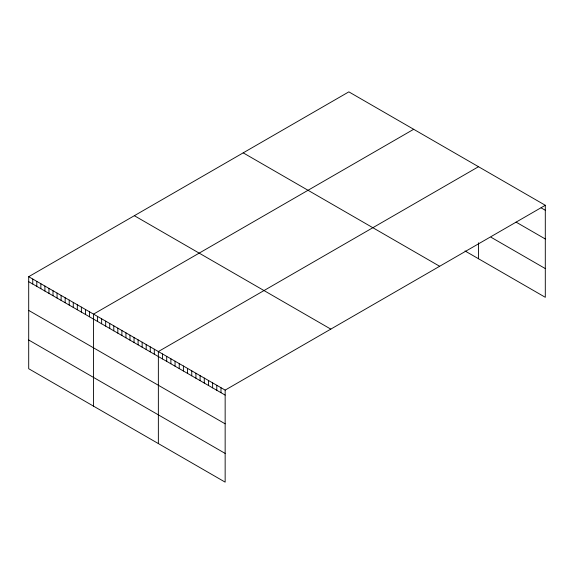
<?xml version="1.0" encoding="UTF-8"?>
<svg xmlns="http://www.w3.org/2000/svg" width="574" height="574" viewBox="0 0 574 574"><rect width="100%" height="100%" fill="white"/><g stroke="black" fill="none" stroke-linecap="round" stroke-linejoin="round"><path stroke-width="0.86" d="M28.7 276.697L225.152 390.112L225.152 482.138L28.7 368.723L28.7 276.697L348.849 91.862L545.3 205.277L545.3 297.303L465.005 250.946M413.682 129.286L93.526 314.122L93.526 406.148M478.508 166.711L158.359 351.553L158.359 443.58M225.152 390.112L545.3 205.277M541.124 207.853L545.3 210.263M516.076 222.116L545.3 238.985M491.028 237.249L545.3 268.582M243.204 152.856L439.648 266.271M134.352 215.702L330.796 329.117M28.7 281.683L225.152 395.106M28.7 310.405L225.152 423.827M28.7 340.002L225.152 453.417M478.508 242.788L478.508 258.745M220.976 387.701L220.976 392.695M216.8 385.298L216.8 390.284M212.624 382.887L212.624 387.873M208.448 380.476L208.448 385.463M204.279 378.065L204.279 383.052M200.104 375.654L200.104 380.641M195.928 373.244L195.928 378.23M191.752 370.833L191.752 375.819M187.576 368.422L187.576 373.409M183.4 366.011L183.4 371.005M179.232 363.6L179.232 368.594M175.056 361.19L175.056 366.183M170.88 358.786L170.88 363.773M166.704 356.375L166.704 361.362M162.528 353.964L162.528 358.951M154.306 349.214L154.306 354.201M150.252 346.875L150.252 351.862M146.198 344.536L146.198 349.523M142.151 342.197L142.151 347.184M138.097 339.858L138.097 344.845M134.043 337.519L134.043 342.506M129.997 335.18L129.997 340.167M125.943 332.841L125.943 337.828M121.889 330.502L121.889 335.489M117.835 328.163L117.835 333.15M113.788 325.817L113.788 330.811M109.734 323.478L109.734 328.472M105.681 321.139L105.681 326.132M101.634 318.8L101.634 323.793M97.58 316.461L97.58 321.454M89.479 311.782L89.479 316.776M85.426 309.443L85.426 314.437M81.372 307.104L81.372 312.098M77.318 304.765L77.318 309.752M73.271 302.426L73.271 307.413M69.217 300.087L69.217 305.074M65.163 297.748L65.163 302.735M61.117 295.409L61.117 300.396M57.063 293.07L57.063 298.057M53.009 290.731L53.009 295.718M48.962 288.392L48.962 293.379M44.908 286.053L44.908 291.04M40.854 283.714L40.854 288.7M36.801 281.375L36.801 286.361M32.754 279.036L32.754 284.022"/></g></svg>
